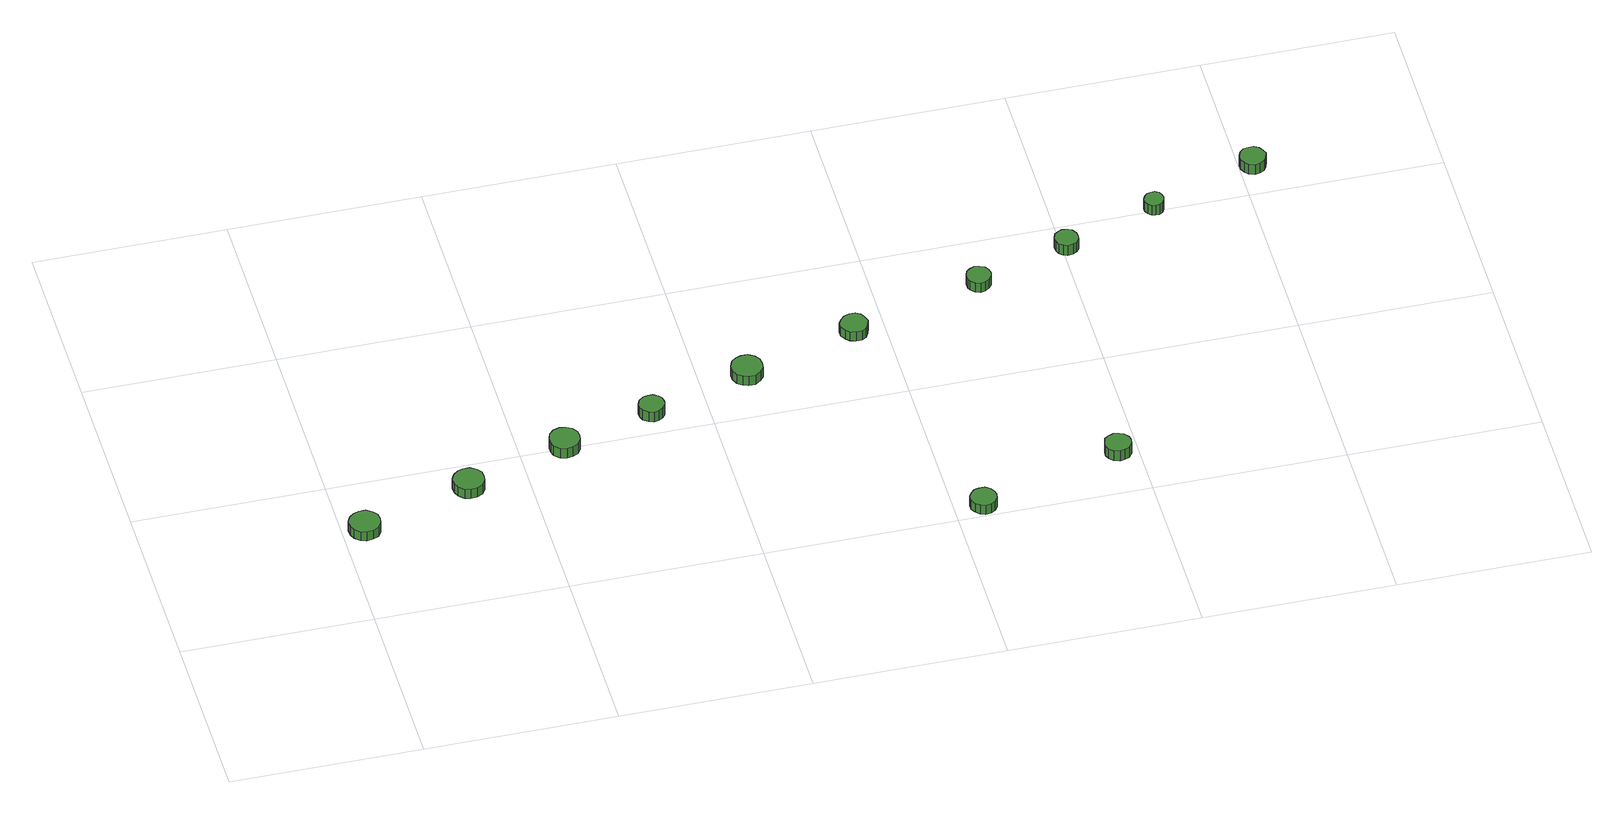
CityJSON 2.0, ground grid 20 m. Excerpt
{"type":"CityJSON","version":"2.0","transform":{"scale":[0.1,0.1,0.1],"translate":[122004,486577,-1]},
"CityObjects":{
"tree1":{"type":"SolitaryVegetationObject","attributes":{"function":"something"},"geometry":[{"type":"MultiSurface","lod":"1","boundaries":[[[0,1,2,3,4,5,6,7,8,9,10,11,12,13,14]],[[15,16,17,18,19,20,21,22,23,24,25,26,27,28,29]],[[0,29,28,1]],[[1,28,27,2]],[[2,27,26,3]],[[3,26,25,4]],[[4,25,24,5]],[[5,24,23,6]],[[6,23,22,7]],[[7,22,21,8]],[[8,21,20,9]],[[9,20,19,10]],[[10,19,18,11]],[[11,18,17,12]],[[12,17,16,13]],[[13,16,15,14]],[[14,15,29,0]]]}]},
"tree2":{"type":"SolitaryVegetationObject","attributes":{"function":"something"},"geometry":[{"type":"MultiSurface","lod":"1","boundaries":[[[30,31,32,33,34,35,36,37,38,39,40,41,42,43,44]],[[45,46,47,48,49,50,51,52,53,54,55,56,57,58,59]],[[30,59,58,31]],[[31,58,57,32]],[[32,57,56,33]],[[33,56,55,34]],[[34,55,54,35]],[[35,54,53,36]],[[36,53,52,37]],[[37,52,51,38]],[[38,51,50,39]],[[39,50,49,40]],[[40,49,48,41]],[[41,48,47,42]],[[42,47,46,43]],[[43,46,45,44]],[[44,45,59,30]]]}]},
"tree3":{"type":"SolitaryVegetationObject","attributes":{"function":"something"},"geometry":[{"type":"MultiSurface","lod":"1","boundaries":[[[60,61,62,63,64,65,66,67,68,69,70,71,72,73,74]],[[75,76,77,78,79,80,81,82,83,84,85,86,87,88,89]],[[60,89,88,61]],[[61,88,87,62]],[[62,87,86,63]],[[63,86,85,64]],[[64,85,84,65]],[[65,84,83,66]],[[66,83,82,67]],[[67,82,81,68]],[[68,81,80,69]],[[69,80,79,70]],[[70,79,78,71]],[[71,78,77,72]],[[72,77,76,73]],[[73,76,75,74]],[[74,75,89,60]]]}]},
"tree4":{"type":"SolitaryVegetationObject","attributes":{"function":"something"},"geometry":[{"type":"MultiSurface","lod":"1","boundaries":[[[90,91,92,93,94,95,96,97,98,99,100,101,102,103,104]],[[105,106,107,108,109,110,111,112,113,114,115,116,117,118,119]],[[90,119,118,91]],[[91,118,117,92]],[[92,117,116,93]],[[93,116,115,94]],[[94,115,114,95]],[[95,114,113,96]],[[96,113,112,97]],[[97,112,111,98]],[[98,111,110,99]],[[99,110,109,100]],[[100,109,108,101]],[[101,108,107,102]],[[102,107,106,103]],[[103,106,105,104]],[[104,105,119,90]]]}]},
"tree5":{"type":"SolitaryVegetationObject","attributes":{"function":"something"},"geometry":[{"type":"MultiSurface","lod":"1","boundaries":[[[120,121,122,123,124,125,126,127,128,129,130,131,132,133,134]],[[135,136,137,138,139,140,141,142,143,144,145,146,147,148,149]],[[120,149,148,121]],[[121,148,147,122]],[[122,147,146,123]],[[123,146,145,124]],[[124,145,144,125]],[[125,144,143,126]],[[126,143,142,127]],[[127,142,141,128]],[[128,141,140,129]],[[129,140,139,130]],[[130,139,138,131]],[[131,138,137,132]],[[132,137,136,133]],[[133,136,135,134]],[[134,135,149,120]]]}]},
"tree6":{"type":"SolitaryVegetationObject","attributes":{"function":"something"},"geometry":[{"type":"MultiSurface","lod":"1","boundaries":[[[150,151,152,153,154,155,156,157,158,159,160,161,162,163,164]],[[165,166,167,168,169,170,171,172,173,174,175,176,177,178,179]],[[150,179,178,151]],[[151,178,177,152]],[[152,177,176,153]],[[153,176,175,154]],[[154,175,174,155]],[[155,174,173,156]],[[156,173,172,157]],[[157,172,171,158]],[[158,171,170,159]],[[159,170,169,160]],[[160,169,168,161]],[[161,168,167,162]],[[162,167,166,163]],[[163,166,165,164]],[[164,165,179,150]]]}]},
"tree7":{"type":"SolitaryVegetationObject","attributes":{"function":"something"},"geometry":[{"type":"MultiSurface","lod":"1","boundaries":[[[180,181,182,183,184,185,186,187,188,189,190,191,192,193,194]],[[195,196,197,198,199,200,201,202,203,204,205,206,207,208,209]],[[180,209,208,181]],[[181,208,207,182]],[[182,207,206,183]],[[183,206,205,184]],[[184,205,204,185]],[[185,204,203,186]],[[186,203,202,187]],[[187,202,201,188]],[[188,201,200,189]],[[189,200,199,190]],[[190,199,198,191]],[[191,198,197,192]],[[192,197,196,193]],[[193,196,195,194]],[[194,195,209,180]]]}]},
"tree8":{"type":"SolitaryVegetationObject","attributes":{"function":"something"},"geometry":[{"type":"MultiSurface","lod":"1","boundaries":[[[210,211,212,213,214,215,216,217,218,219,220,221,222,223,224]],[[225,226,227,228,229,230,231,232,233,234,235,236,237,238,239]],[[210,239,238,211]],[[211,238,237,212]],[[212,237,236,213]],[[213,236,235,214]],[[214,235,234,215]],[[215,234,233,216]],[[216,233,232,217]],[[217,232,231,218]],[[218,231,230,219]],[[219,230,229,220]],[[220,229,228,221]],[[221,228,227,222]],[[222,227,226,223]],[[223,226,225,224]],[[224,225,239,210]]]}]},
"tree9":{"type":"SolitaryVegetationObject","attributes":{"function":"something"},"geometry":[{"type":"MultiSurface","lod":"1","boundaries":[[[240,241,242,243,244,245,246,247,248,249,250,251,252,253,254]],[[255,256,257,258,259,260,261,262,263,264,265,266,267,268,269]],[[240,269,268,241]],[[241,268,267,242]],[[242,267,266,243]],[[243,266,265,244]],[[244,265,264,245]],[[245,264,263,246]],[[246,263,262,247]],[[247,262,261,248]],[[248,261,260,249]],[[249,260,259,250]],[[250,259,258,251]],[[251,258,257,252]],[[252,257,256,253]],[[253,256,255,254]],[[254,255,269,240]]]}]},
"tree10":{"type":"SolitaryVegetationObject","attributes":{"function":"something"},"geometry":[{"type":"MultiSurface","lod":"1","boundaries":[[[270,271,272,273,274,275,276,277,278,279,280,281,282,283,284]],[[285,286,287,288,289,290,291,292,293,294,295,296,297,298,299]],[[270,299,298,271]],[[271,298,297,272]],[[272,297,296,273]],[[273,296,295,274]],[[274,295,294,275]],[[275,294,293,276]],[[276,293,292,277]],[[277,292,291,278]],[[278,291,290,279]],[[279,290,289,280]],[[280,289,288,281]],[[281,288,287,282]],[[282,287,286,283]],[[283,286,285,284]],[[284,285,299,270]]]}]},
"tree11":{"type":"SolitaryVegetationObject","attributes":{"function":"something"},"geometry":[{"type":"MultiSurface","lod":"1","boundaries":[[[300,301,302,303,304,305,306,307,308,309,310,311,312,313,314]],[[315,316,317,318,319,320,321,322,323,324,325,326,327,328,329]],[[300,329,328,301]],[[301,328,327,302]],[[302,327,326,303]],[[303,326,325,304]],[[304,325,324,305]],[[305,324,323,306]],[[306,323,322,307]],[[307,322,321,308]],[[308,321,320,309]],[[309,320,319,310]],[[310,319,318,311]],[[311,318,317,312]],[[312,317,316,313]],[[313,316,315,314]],[[314,315,329,300]]]}]},
"tree12":{"type":"SolitaryVegetationObject","attributes":{"function":"something"},"geometry":[{"type":"MultiSurface","lod":"1","boundaries":[[[330,331,332,333,334,335,336,337,338,339,340,341,342,343,344]],[[345,346,347,348,349,350,351,352,353,354,355,356,357,358,359]],[[330,359,358,331]],[[331,358,357,332]],[[332,357,356,333]],[[333,356,355,334]],[[334,355,354,335]],[[335,354,353,336]],[[336,353,352,337]],[[337,352,351,338]],[[338,351,350,339]],[[339,350,349,340]],[[340,349,348,341]],[[341,348,347,342]],[[342,347,346,343]],[[343,346,345,344]],[[344,345,359,330]]]}]}
},
"vertices":[
[39,131,17],[38,138,17],[34,143,17],[28,147,17],[21,147,17],[15,145,17],[10,141,17],[7,135,17],[7,128,17],[10,122,17],[15,117,17],[21,115,17],[28,116,17],[34,119,17],[38,125,17],[38,125,5],[34,119,5],[28,116,5],[21,115,5],[15,117,5],[10,122,5],[7,128,5],[7,135,5],[10,141,5],[15,145,5],[21,147,5],[28,147,5],[34,143,5],[38,138,5],[39,131,5],
[155,167,17],[154,174,17],[150,179,17],[144,183,17],[137,183,17],[131,181,17],[126,177,17],[123,171,17],[123,164,17],[126,158,17],[131,153,17],[137,151,17],[144,152,17],[150,155,17],[154,161,17],[154,161,5],[150,155,5],[144,152,5],[137,151,5],[131,153,5],[126,158,5],[123,164,5],[123,171,5],[126,177,5],[131,181,5],[137,183,5],[144,183,5],[150,179,5],[154,174,5],[155,167,5],
[262,202,18],[261,208,18],[257,214,18],[251,217,18],[245,218,18],[238,216,18],[233,211,18],[231,205,18],[231,199,18],[233,193,18],[238,188,18],[245,186,18],[251,187,18],[257,190,18],[261,196,18],[261,196,5],[257,190,5],[251,187,5],[245,186,5],[238,188,5],[233,193,5],[231,199,5],[231,205,5],[233,211,5],[238,216,5],[245,218,5],[251,217,5],[257,214,5],[261,208,5],[262,202,5],
[356,230,18],[355,236,18],[352,240,18],[347,243,18],[342,243,18],[337,242,18],[332,238,18],[330,233,18],[330,228,18],[332,223,18],[337,219,18],[342,217,18],[347,218,18],[352,221,18],[355,225,18],[355,225,5],[352,221,5],[347,218,5],[342,217,5],[337,219,5],[332,223,5],[330,228,5],[330,233,5],[332,238,5],[337,242,5],[342,243,5],[347,243,5],[352,240,5],[355,236,5],[356,230,5],
[465,263,17],[464,270,17],[460,275,17],[454,279,17],[447,279,17],[441,277,17],[436,273,17],[433,266,17],[433,260,17],[436,253,17],[441,249,17],[447,247,17],[454,247,17],[460,251,17],[464,256,17],[464,256,5],[460,251,5],[454,247,5],[447,247,5],[441,249,5],[436,253,5],[433,260,5],[433,266,5],[436,273,5],[441,277,5],[447,279,5],[454,279,5],[460,275,5],[464,270,5],[465,263,5],
[643,15,18],[642,20,18],[639,25,18],[634,28,18],[628,28,18],[623,27,18],[619,23,18],[616,18,18],[616,12,18],[619,7,18],[623,3,18],[628,1,18],[634,2,18],[639,5,18],[642,9,18],[642,9,6],[639,5,6],[634,2,6],[628,1,6],[623,3,6],[619,7,6],[616,12,6],[616,18,6],[619,23,6],[623,27,6],[628,28,6],[634,28,6],[639,25,6],[642,20,6],[643,15,6],
[583,299,17],[581,305,17],[578,310,17],[573,313,17],[567,313,17],[561,311,17],[557,307,17],[554,302,17],[554,296,17],[557,291,17],[561,287,17],[567,285,17],[573,285,17],[578,288,17],[581,293,17],[581,293,5],[578,288,5],[573,285,5],[567,285,5],[561,287,5],[557,291,5],[554,296,5],[554,302,5],[557,307,5],[561,311,5],[567,313,5],[573,313,5],[578,310,5],[581,305,5],[583,299,5],
[793,61,18],[792,66,18],[788,71,18],[783,73,18],[778,74,18],[772,72,18],[768,69,18],[766,63,18],[766,58,18],[768,53,18],[772,49,18],[778,47,18],[783,48,18],[788,50,18],[792,55,18],[792,55,5],[788,50,5],[783,48,5],[778,47,5],[772,49,5],[768,53,5],[766,58,5],[766,63,5],[768,69,5],[772,72,5],[778,74,5],[783,73,5],[788,71,5],[792,66,5],[793,61,5],
[719,338,17],[718,343,17],[715,348,17],[710,350,17],[705,351,17],[700,349,17],[696,346,17],[694,341,17],[694,335,17],[696,331,17],[700,327,17],[705,325,17],[710,326,17],[715,329,17],[718,333,17],[718,333,5],[715,329,5],[710,326,5],[705,325,5],[700,327,5],[696,331,5],[694,335,5],[694,341,5],[696,346,5],[700,349,5],[705,351,5],[710,350,5],[715,348,5],[718,343,5],[719,338,5],
[816,367,20],[815,372,20],[812,377,20],[808,379,20],[802,380,20],[798,378,20],[794,375,20],[792,370,20],[792,365,20],[794,360,20],[798,357,20],[802,355,20],[808,356,20],[812,358,20],[815,362,20],[815,362,7],[812,358,7],[808,356,7],[802,355,7],[798,357,7],[794,360,7],[792,365,7],[792,370,7],[794,375,7],[798,378,7],[802,380,7],[808,379,7],[812,377,7],[815,372,7],[816,367,7],
[912,399,23],[911,403,23],[909,407,23],[905,409,23],[901,409,23],[897,408,23],[894,405,23],[892,401,23],[892,397,23],[894,393,23],[897,390,23],[901,389,23],[905,389,23],[909,391,23],[911,395,23],[911,395,10],[909,391,10],[905,389,10],[901,389,10],[897,390,10],[894,393,10],[892,397,10],[892,401,10],[894,405,10],[897,408,10],[901,409,10],[905,409,10],[909,407,10],[911,403,10],[912,399,10],
[1026,433,27],[1024,438,27],[1021,443,27],[1016,446,27],[1011,446,27],[1005,445,27],[1001,441,27],[999,436,27],[999,430,27],[1001,425,27],[1005,421,27],[1011,419,27],[1016,420,27],[1021,423,27],[1024,427,27],[1024,427,14],[1021,423,14],[1016,420,14],[1011,419,14],[1005,421,14],[1001,425,14],[999,430,14],[999,436,14],[1001,441,14],[1005,445,14],[1011,446,14],[1016,446,14],[1021,443,14],[1024,438,14],[1026,433,14]
]}
